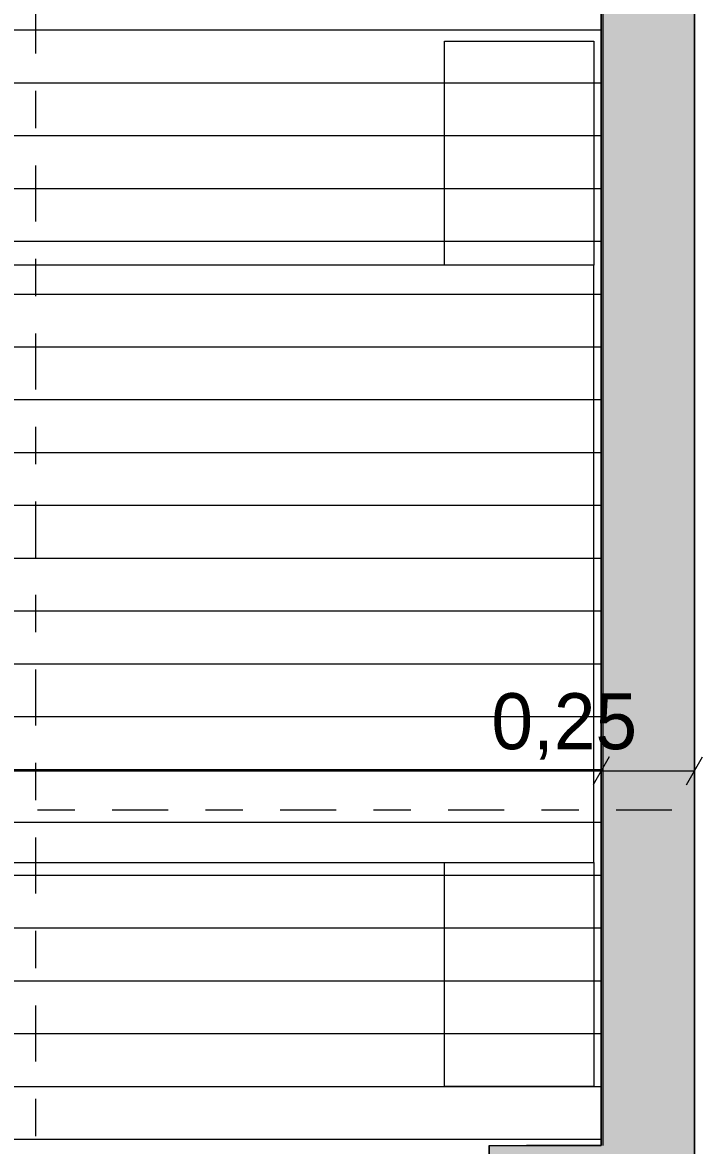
# Model space of a CAD drawing. Header units: metres. Extents: x -111189 to -108577, y -72951 to -72647.
# Drawn here: x -110670.187 to -110668.386, y -72934.654 to -72931.646 of the extents above; entities that cross this region are included whole.
import ezdxf

# ---------------------------------------------------------------- set-up
doc = ezdxf.new("R2010")
doc.units = ezdxf.units.M
doc.header["$MEASUREMENT"] = 0
for name, pattern in [('Dot & Dashed', [0.670278, 0.3175, -0.176389, 0, -0.176389]), ('OTK - Traço Ponto', [0.2, 0.1, -0.05, 0, -0.05]), ('OTK - Traço Ponto CORTES_ALÇ', [0.6, 0.3, -0.15, 0, -0.15])]:
    doc.linetypes.add(name, pattern=pattern)
for name, color, linetype in [('Muro Não Confinante - MNC1_1_0', 7, 'Continuous'), ('Muro Não Confinante - MNC1_1_00 - DESENHO 2D', 7, 'Continuous'), ('Muro Não Confinante - MNC1_1_03 - COBERTURA', 7, 'Continuous'), ('Muro Não Confinante - MNC1_1_03 - LAJES', 7, 'Continuous'), ('Muro Não Confinante - MNC1_1_04 - TECTO FALSO', 7, 'Continuous'), ('Muro Não Confinante - MNC1_1_05 - PAREDES..35', 7, 'Continuous'), ('Muro Não Confinante - MNC1_1_12 - COTAS GERAIS', 7, 'Continuous'), ('Planta Piso -1_1_07 - MUROS', 7, 'Continuous'), ('Planta Piso -1_1_14 - CORTES.Marcadores', 7, 'Continuous')]:
    doc.layers.add(name, color=color, linetype=linetype)
doc.styles.add('ESTILO_GERADO_3', font='AGENCYR.TTF')

# ---------------------------------------------------------------- blocks, each defined once
blk = doc.blocks.new('*X146', base_point=(-110694.4627, -72968.689))
at = {"layer": 'Muro Não Confinante - MNC1_1_03 - LAJES', "color": 253, "linetype": 'Continuous', "lineweight": 9, "ltscale": 1000}
for p, q in [((-110670.3359, -72931.6654), (-110670.0859, -72931.6654)), ((-110670.3359, -72931.6654), (-110670.0859, -72931.6654)), ((-110670.0859, -72931.6654), (-110669.8359, -72931.6654)), ((-110670.0859, -72931.6654), (-110669.8359, -72931.6654)), ((-110669.8359, -72931.6654), (-110669.5859, -72931.6654)), ((-110669.8359, -72931.6654), (-110669.5859, -72931.6654)), ((-110669.5859, -72931.6654), (-110669.3359, -72931.6654)), ((-110669.5859, -72931.6654), (-110669.3359, -72931.6654)), ((-110669.3359, -72931.6654), (-110669.0859, -72931.6654)), ((-110669.3359, -72931.6654), (-110669.0859, -72931.6654)), ((-110669.0859, -72931.6654), (-110668.8359, -72931.6654)), ((-110669.0859, -72931.6654), (-110668.8359, -72931.6654)), ((-110668.8359, -72931.6654), (-110668.6359, -72931.6654)), ((-110668.8359, -72931.6654), (-110668.6359, -72931.6654)), ((-110670.3359, -72931.8069), (-110670.0859, -72931.8069)), ((-110670.3359, -72931.8069), (-110670.0859, -72931.8069)), ((-110670.0859, -72931.8069), (-110669.8359, -72931.8069)), ((-110670.0859, -72931.8069), (-110669.8359, -72931.8069)), ((-110669.8359, -72931.8069), (-110669.5859, -72931.8069)), ((-110669.8359, -72931.8069), (-110669.5859, -72931.8069)), ((-110669.5859, -72931.8069), (-110669.3359, -72931.8069)), ((-110669.5859, -72931.8069), (-110669.3359, -72931.8069)), ((-110669.3359, -72931.8069), (-110669.0859, -72931.8069)), ((-110669.3359, -72931.8069), (-110669.0859, -72931.8069)), ((-110669.0859, -72931.8069), (-110668.8359, -72931.8069)), ((-110669.0859, -72931.8069), (-110668.8359, -72931.8069)), ((-110668.8359, -72931.8069), (-110668.6359, -72931.8069)), ((-110668.8359, -72931.8069), (-110668.6359, -72931.8069)), ((-110670.3359, -72931.9484), (-110670.0859, -72931.9484)), ((-110670.3359, -72931.9484), (-110670.0859, -72931.9484)), ((-110670.0859, -72931.9484), (-110669.8359, -72931.9484)), ((-110670.0859, -72931.9484), (-110669.8359, -72931.9484)), ((-110669.8359, -72931.9484), (-110669.5859, -72931.9484)), ((-110669.8359, -72931.9484), (-110669.5859, -72931.9484)), ((-110669.5859, -72931.9484), (-110669.3359, -72931.9484)), ((-110669.5859, -72931.9484), (-110669.3359, -72931.9484)), ((-110669.3359, -72931.9484), (-110669.0859, -72931.9484)), ((-110669.3359, -72931.9484), (-110669.0859, -72931.9484)), ((-110669.0859, -72931.9484), (-110668.8359, -72931.9484)), ((-110669.0859, -72931.9484), (-110668.8359, -72931.9484)), ((-110668.8359, -72931.9484), (-110668.6359, -72931.9484)), ((-110668.8359, -72931.9484), (-110668.6359, -72931.9484)), ((-110670.3359, -72932.0899), (-110670.0859, -72932.0899)), ((-110670.3359, -72932.0899), (-110670.0859, -72932.0899)), ((-110670.0859, -72932.0899), (-110669.8359, -72932.0899)), ((-110670.0859, -72932.0899), (-110669.8359, -72932.0899)), ((-110669.8359, -72932.0899), (-110669.5859, -72932.0899)), ((-110669.8359, -72932.0899), (-110669.5859, -72932.0899)), ((-110669.5859, -72932.0899), (-110669.3359, -72932.0899)), ((-110669.5859, -72932.0899), (-110669.3359, -72932.0899)), ((-110669.3359, -72932.0899), (-110669.0859, -72932.0899)), ((-110669.3359, -72932.0899), (-110669.0859, -72932.0899)), ((-110669.0859, -72932.0899), (-110668.8359, -72932.0899)), ((-110669.0859, -72932.0899), (-110668.8359, -72932.0899)), ((-110668.8359, -72932.0899), (-110668.6359, -72932.0899)), ((-110668.8359, -72932.0899), (-110668.6359, -72932.0899)), ((-110670.3359, -72932.2314), (-110670.0859, -72932.2314)), ((-110670.3359, -72932.2314), (-110670.0859, -72932.2314)), ((-110670.0859, -72932.2314), (-110669.8359, -72932.2314)), ((-110670.0859, -72932.2314), (-110669.8359, -72932.2314)), ((-110669.8359, -72932.2314), (-110669.5859, -72932.2314)), ((-110669.8359, -72932.2314), (-110669.5859, -72932.2314)), ((-110669.5859, -72932.2314), (-110669.3359, -72932.2314)), ((-110669.5859, -72932.2314), (-110669.3359, -72932.2314)), ((-110669.3359, -72932.2314), (-110669.0859, -72932.2314)), ((-110669.3359, -72932.2314), (-110669.0859, -72932.2314)), ((-110669.0859, -72932.2314), (-110668.8359, -72932.2314)), ((-110669.0859, -72932.2314), (-110668.8359, -72932.2314)), ((-110668.8359, -72932.2314), (-110668.6359, -72932.2314)), ((-110668.8359, -72932.2314), (-110668.6359, -72932.2314)), ((-110670.3359, -72932.3729), (-110670.0859, -72932.3729)), ((-110670.3359, -72932.3729), (-110670.0859, -72932.3729)), ((-110670.0859, -72932.3729), (-110669.8359, -72932.3729)), ((-110670.0859, -72932.3729), (-110669.8359, -72932.3729)), ((-110669.8359, -72932.3729), (-110669.5859, -72932.3729)), ((-110669.8359, -72932.3729), (-110669.5859, -72932.3729)), ((-110669.5859, -72932.3729), (-110669.3359, -72932.3729)), ((-110669.5859, -72932.3729), (-110669.3359, -72932.3729)), ((-110669.3359, -72932.3729), (-110669.0859, -72932.3729)), ((-110669.3359, -72932.3729), (-110669.0859, -72932.3729)), ((-110669.0859, -72932.3729), (-110668.8359, -72932.3729)), ((-110669.0859, -72932.3729), (-110668.8359, -72932.3729)), ((-110668.8359, -72932.3729), (-110668.6359, -72932.3729)), ((-110668.8359, -72932.3729), (-110668.6359, -72932.3729)), ((-110670.3359, -72932.5144), (-110670.0859, -72932.5144)), ((-110670.3359, -72932.5144), (-110670.0859, -72932.5144)), ((-110670.0859, -72932.5144), (-110669.8359, -72932.5144)), ((-110670.0859, -72932.5144), (-110669.8359, -72932.5144)), ((-110669.8359, -72932.5144), (-110669.5859, -72932.5144)), ((-110669.8359, -72932.5144), (-110669.5859, -72932.5144)), ((-110669.5859, -72932.5144), (-110669.3359, -72932.5144)), ((-110669.5859, -72932.5144), (-110669.3359, -72932.5144)), ((-110669.3359, -72932.5144), (-110669.0859, -72932.5144)), ((-110669.3359, -72932.5144), (-110669.0859, -72932.5144)), ((-110669.0859, -72932.5144), (-110668.8359, -72932.5144)), ((-110669.0859, -72932.5144), (-110668.8359, -72932.5144)), ((-110668.8359, -72932.5144), (-110668.6359, -72932.5144)), ((-110668.8359, -72932.5144), (-110668.6359, -72932.5144)), ((-110670.3359, -72932.6559), (-110670.0859, -72932.6559)), ((-110670.3359, -72932.6559), (-110670.0859, -72932.6559)), ((-110670.0859, -72932.6559), (-110669.8359, -72932.6559)), ((-110670.0859, -72932.6559), (-110669.8359, -72932.6559)), ((-110669.8359, -72932.6559), (-110669.5859, -72932.6559)), ((-110669.8359, -72932.6559), (-110669.5859, -72932.6559)), ((-110669.5859, -72932.6559), (-110669.3359, -72932.6559)), ((-110669.5859, -72932.6559), (-110669.3359, -72932.6559)), ((-110669.3359, -72932.6559), (-110669.0859, -72932.6559)), ((-110669.3359, -72932.6559), (-110669.0859, -72932.6559)), ((-110669.0859, -72932.6559), (-110668.8359, -72932.6559)), ((-110669.0859, -72932.6559), (-110668.8359, -72932.6559)), ((-110668.8359, -72932.6559), (-110668.6359, -72932.6559)), ((-110668.8359, -72932.6559), (-110668.6359, -72932.6559)), ((-110670.3359, -72932.7974), (-110670.0859, -72932.7974)), ((-110670.3359, -72932.7974), (-110670.0859, -72932.7974)), ((-110670.0859, -72932.7974), (-110669.8359, -72932.7974)), ((-110670.0859, -72932.7974), (-110669.8359, -72932.7974)), ((-110669.8359, -72932.7974), (-110669.5859, -72932.7974)), ((-110669.8359, -72932.7974), (-110669.5859, -72932.7974)), ((-110669.5859, -72932.7974), (-110669.3359, -72932.7974)), ((-110669.5859, -72932.7974), (-110669.3359, -72932.7974)), ((-110669.3359, -72932.7974), (-110669.0859, -72932.7974)), ((-110669.3359, -72932.7974), (-110669.0859, -72932.7974)), ((-110669.0859, -72932.7974), (-110668.8359, -72932.7974)), ((-110669.0859, -72932.7974), (-110668.8359, -72932.7974)), ((-110668.8359, -72932.7974), (-110668.6359, -72932.7974)), ((-110668.8359, -72932.7974), (-110668.6359, -72932.7974)), ((-110670.3359, -72932.9389), (-110670.0859, -72932.9389)), ((-110670.3359, -72932.9389), (-110670.0859, -72932.9389)), ((-110670.0859, -72932.9389), (-110669.8359, -72932.9389)), ((-110670.0859, -72932.9389), (-110669.8359, -72932.9389)), ((-110669.8359, -72932.9389), (-110669.5859, -72932.9389)), ((-110669.8359, -72932.9389), (-110669.5859, -72932.9389)), ((-110669.5859, -72932.9389), (-110669.3359, -72932.9389)), ((-110669.5859, -72932.9389), (-110669.3359, -72932.9389)), ((-110669.3359, -72932.9389), (-110669.0859, -72932.9389)), ((-110669.3359, -72932.9389), (-110669.0859, -72932.9389)), ((-110669.0859, -72932.9389), (-110668.8359, -72932.9389)), ((-110669.0859, -72932.9389), (-110668.8359, -72932.9389)), ((-110668.8359, -72932.9389), (-110668.6359, -72932.9389)), ((-110668.8359, -72932.9389), (-110668.6359, -72932.9389)), ((-110670.3359, -72933.0804), (-110670.0859, -72933.0804)), ((-110670.3359, -72933.0804), (-110670.0859, -72933.0804)), ((-110670.0859, -72933.0804), (-110669.8359, -72933.0804)), ((-110670.0859, -72933.0804), (-110669.8359, -72933.0804)), ((-110669.8359, -72933.0804), (-110669.5859, -72933.0804)), ((-110669.8359, -72933.0804), (-110669.5859, -72933.0804)), ((-110669.5859, -72933.0804), (-110669.3359, -72933.0804)), ((-110669.5859, -72933.0804), (-110669.3359, -72933.0804)), ((-110669.3359, -72933.0804), (-110669.0859, -72933.0804)), ((-110669.3359, -72933.0804), (-110669.0859, -72933.0804)), ((-110669.0859, -72933.0804), (-110668.8359, -72933.0804)), ((-110669.0859, -72933.0804), (-110668.8359, -72933.0804)), ((-110668.8359, -72933.0804), (-110668.6359, -72933.0804)), ((-110668.8359, -72933.0804), (-110668.6359, -72933.0804)), ((-110670.3359, -72933.2219), (-110670.0859, -72933.2219)), ((-110670.3359, -72933.2219), (-110670.0859, -72933.2219)), ((-110670.0859, -72933.2219), (-110669.8359, -72933.2219)), ((-110670.0859, -72933.2219), (-110669.8359, -72933.2219)), ((-110669.8359, -72933.2219), (-110669.5859, -72933.2219)), ((-110669.8359, -72933.2219), (-110669.5859, -72933.2219)), ((-110669.5859, -72933.2219), (-110669.3359, -72933.2219)), ((-110669.5859, -72933.2219), (-110669.3359, -72933.2219)), ((-110669.3359, -72933.2219), (-110669.0859, -72933.2219)), ((-110669.3359, -72933.2219), (-110669.0859, -72933.2219)), ((-110669.0859, -72933.2219), (-110668.8359, -72933.2219)), ((-110669.0859, -72933.2219), (-110668.8359, -72933.2219)), ((-110668.8359, -72933.2219), (-110668.6359, -72933.2219)), ((-110668.8359, -72933.2219), (-110668.6359, -72933.2219)), ((-110670.3359, -72933.3634), (-110670.0859, -72933.3634)), ((-110670.3359, -72933.3634), (-110670.0859, -72933.3634)), ((-110670.0859, -72933.3634), (-110669.8359, -72933.3634)), ((-110670.0859, -72933.3634), (-110669.8359, -72933.3634)), ((-110669.8359, -72933.3634), (-110669.5859, -72933.3634)), ((-110669.8359, -72933.3634), (-110669.5859, -72933.3634)), ((-110669.5859, -72933.3634), (-110669.3359, -72933.3634)), ((-110669.5859, -72933.3634), (-110669.3359, -72933.3634)), ((-110669.3359, -72933.3634), (-110669.0859, -72933.3634)), ((-110669.3359, -72933.3634), (-110669.0859, -72933.3634)), ((-110669.0859, -72933.3634), (-110668.8359, -72933.3634)), ((-110669.0859, -72933.3634), (-110668.8359, -72933.3634)), ((-110668.8359, -72933.3634), (-110668.6359, -72933.3634)), ((-110668.8359, -72933.3634), (-110668.6359, -72933.3634)), ((-110670.3359, -72933.5049), (-110670.0859, -72933.5049)), ((-110670.3359, -72933.5049), (-110670.0859, -72933.5049)), ((-110670.0859, -72933.5049), (-110669.8359, -72933.5049)), ((-110670.0859, -72933.5049), (-110669.8359, -72933.5049)), ((-110669.8359, -72933.5049), (-110669.5859, -72933.5049)), ((-110669.8359, -72933.5049), (-110669.5859, -72933.5049)), ((-110669.5859, -72933.5049), (-110669.3359, -72933.5049)), ((-110669.5859, -72933.5049), (-110669.3359, -72933.5049)), ((-110669.3359, -72933.5049), (-110669.0859, -72933.5049)), ((-110669.3359, -72933.5049), (-110669.0859, -72933.5049)), ((-110669.0859, -72933.5049), (-110668.8359, -72933.5049)), ((-110669.0859, -72933.5049), (-110668.8359, -72933.5049)), ((-110668.8359, -72933.5049), (-110668.6359, -72933.5049)), ((-110668.8359, -72933.5049), (-110668.6359, -72933.5049)), ((-110670.3359, -72933.6464), (-110670.0859, -72933.6464)), ((-110670.3359, -72933.6464), (-110670.0859, -72933.6464)), ((-110670.0859, -72933.6464), (-110669.8359, -72933.6464)), ((-110670.0859, -72933.6464), (-110669.8359, -72933.6464)), ((-110669.8359, -72933.6464), (-110669.5859, -72933.6464)), ((-110669.8359, -72933.6464), (-110669.5859, -72933.6464)), ((-110669.5859, -72933.6464), (-110669.3359, -72933.6464)), ((-110669.5859, -72933.6464), (-110669.3359, -72933.6464)), ((-110669.3359, -72933.6464), (-110669.0859, -72933.6464)), ((-110669.3359, -72933.6464), (-110669.0859, -72933.6464)), ((-110669.0859, -72933.6464), (-110668.8359, -72933.6464)), ((-110669.0859, -72933.6464), (-110668.8359, -72933.6464)), ((-110668.8359, -72933.6464), (-110668.6359, -72933.6464)), ((-110668.8359, -72933.6464), (-110668.6359, -72933.6464)), ((-110670.3359, -72933.7879), (-110670.0859, -72933.7879)), ((-110670.3359, -72933.7879), (-110670.0859, -72933.7879)), ((-110670.0859, -72933.7879), (-110669.8359, -72933.7879)), ((-110670.0859, -72933.7879), (-110669.8359, -72933.7879)), ((-110669.8359, -72933.7879), (-110669.5859, -72933.7879)), ((-110669.8359, -72933.7879), (-110669.5859, -72933.7879)), ((-110669.5859, -72933.7879), (-110669.3359, -72933.7879)), ((-110669.5859, -72933.7879), (-110669.3359, -72933.7879)), ((-110669.3359, -72933.7879), (-110669.0859, -72933.7879)), ((-110669.3359, -72933.7879), (-110669.0859, -72933.7879)), ((-110669.0859, -72933.7879), (-110668.8359, -72933.7879)), ((-110669.0859, -72933.7879), (-110668.8359, -72933.7879)), ((-110668.8359, -72933.7879), (-110668.6359, -72933.7879)), ((-110668.8359, -72933.7879), (-110668.6359, -72933.7879)), ((-110670.3359, -72933.9294), (-110670.0859, -72933.9294)), ((-110670.3359, -72933.9294), (-110670.0859, -72933.9294)), ((-110670.0859, -72933.9294), (-110669.8359, -72933.9294)), ((-110670.0859, -72933.9294), (-110669.8359, -72933.9294)), ((-110669.8359, -72933.9294), (-110669.5859, -72933.9294)), ((-110669.8359, -72933.9294), (-110669.5859, -72933.9294)), ((-110669.5859, -72933.9294), (-110669.3359, -72933.9294)), ((-110669.5859, -72933.9294), (-110669.3359, -72933.9294)), ((-110669.3359, -72933.9294), (-110669.0859, -72933.9294)), ((-110669.3359, -72933.9294), (-110669.0859, -72933.9294)), ((-110669.0859, -72933.9294), (-110668.8359, -72933.9294)), ((-110669.0859, -72933.9294), (-110668.8359, -72933.9294)), ((-110668.8359, -72933.9294), (-110668.6359, -72933.9294)), ((-110668.8359, -72933.9294), (-110668.6359, -72933.9294)), ((-110670.3359, -72934.0709), (-110670.0859, -72934.0709)), ((-110670.3359, -72934.0709), (-110670.0859, -72934.0709)), ((-110670.0859, -72934.0709), (-110669.8359, -72934.0709)), ((-110670.0859, -72934.0709), (-110669.8359, -72934.0709)), ((-110669.8359, -72934.0709), (-110669.5859, -72934.0709)), ((-110669.8359, -72934.0709), (-110669.5859, -72934.0709)), ((-110669.5859, -72934.0709), (-110669.3359, -72934.0709)), ((-110669.5859, -72934.0709), (-110669.3359, -72934.0709)), ((-110669.3359, -72934.0709), (-110669.0859, -72934.0709)), ((-110669.3359, -72934.0709), (-110669.0859, -72934.0709)), ((-110669.0859, -72934.0709), (-110668.8359, -72934.0709)), ((-110669.0859, -72934.0709), (-110668.8359, -72934.0709)), ((-110668.8359, -72934.0709), (-110668.6359, -72934.0709)), ((-110668.8359, -72934.0709), (-110668.6359, -72934.0709)), ((-110670.3359, -72934.2124), (-110670.0859, -72934.2124)), ((-110670.3359, -72934.2124), (-110670.0859, -72934.2124)), ((-110670.0859, -72934.2124), (-110669.8359, -72934.2124)), ((-110670.0859, -72934.2124), (-110669.8359, -72934.2124)), ((-110669.8359, -72934.2124), (-110669.5859, -72934.2124)), ((-110669.8359, -72934.2124), (-110669.5859, -72934.2124)), ((-110669.5859, -72934.2124), (-110669.3359, -72934.2124)), ((-110669.5859, -72934.2124), (-110669.3359, -72934.2124)), ((-110669.3359, -72934.2124), (-110669.0859, -72934.2124)), ((-110669.3359, -72934.2124), (-110669.0859, -72934.2124)), ((-110669.0859, -72934.2124), (-110668.8359, -72934.2124)), ((-110669.0859, -72934.2124), (-110668.8359, -72934.2124)), ((-110668.8359, -72934.2124), (-110668.6359, -72934.2124)), ((-110668.8359, -72934.2124), (-110668.6359, -72934.2124)), ((-110670.3359, -72934.3539), (-110670.0859, -72934.3539)), ((-110670.3359, -72934.3539), (-110670.0859, -72934.3539)), ((-110670.0859, -72934.3539), (-110669.8359, -72934.3539)), ((-110670.0859, -72934.3539), (-110669.8359, -72934.3539)), ((-110669.8359, -72934.3539), (-110669.5859, -72934.3539)), ((-110669.8359, -72934.3539), (-110669.5859, -72934.3539)), ((-110669.5859, -72934.3539), (-110669.3359, -72934.3539)), ((-110669.5859, -72934.3539), (-110669.3359, -72934.3539)), ((-110669.3359, -72934.3539), (-110669.0859, -72934.3539)), ((-110669.3359, -72934.3539), (-110669.0859, -72934.3539)), ((-110669.0859, -72934.3539), (-110668.8359, -72934.3539)), ((-110669.0859, -72934.3539), (-110668.8359, -72934.3539)), ((-110668.8359, -72934.3539), (-110668.6359, -72934.3539)), ((-110668.8359, -72934.3539), (-110668.6359, -72934.3539)), ((-110670.3359, -72934.4954), (-110670.0859, -72934.4954)), ((-110670.3359, -72934.4954), (-110670.0859, -72934.4954)), ((-110670.0859, -72934.4954), (-110669.8359, -72934.4954)), ((-110670.0859, -72934.4954), (-110669.8359, -72934.4954)), ((-110669.8359, -72934.4954), (-110669.5859, -72934.4954)), ((-110669.8359, -72934.4954), (-110669.5859, -72934.4954)), ((-110669.5859, -72934.4954), (-110669.3359, -72934.4954)), ((-110669.5859, -72934.4954), (-110669.3359, -72934.4954)), ((-110669.3359, -72934.4954), (-110669.0859, -72934.4954)), ((-110669.3359, -72934.4954), (-110669.0859, -72934.4954)), ((-110669.0859, -72934.4954), (-110668.8359, -72934.4954)), ((-110669.0859, -72934.4954), (-110668.8359, -72934.4954)), ((-110668.8359, -72934.4954), (-110668.6359, -72934.4954)), ((-110668.8359, -72934.4954), (-110668.6359, -72934.4954)), ((-110670.3359, -72934.6369), (-110670.0859, -72934.6369)), ((-110670.3359, -72934.6369), (-110670.0859, -72934.6369)), ((-110670.0859, -72934.6369), (-110669.8359, -72934.6369)), ((-110670.0859, -72934.6369), (-110669.8359, -72934.6369)), ((-110669.8359, -72934.6369), (-110669.5859, -72934.6369)), ((-110669.8359, -72934.6369), (-110669.5859, -72934.6369)), ((-110669.5859, -72934.6369), (-110669.3359, -72934.6369)), ((-110669.5859, -72934.6369), (-110669.3359, -72934.6369)), ((-110669.3359, -72934.6369), (-110669.0859, -72934.6369)), ((-110669.3359, -72934.6369), (-110669.0859, -72934.6369)), ((-110669.0859, -72934.6369), (-110668.8359, -72934.6369)), ((-110669.0859, -72934.6369), (-110668.8359, -72934.6369)), ((-110668.8359, -72934.6369), (-110668.6359, -72934.6369)), ((-110668.8359, -72934.6369), (-110668.6359, -72934.6369))]:
    blk.add_line(p, q, dxfattribs=at)

msp = doc.modelspace()

# ---------------------------------------------------------------- hatches: boundary and pattern name
at = {"layer": 'Planta Piso -1_1_07 - MUROS', "linetype": 'Continuous', "lineweight": 0, "true_color": 0x939598}
h = msp.add_hatch(color=252, dxfattribs=at)
h.paths.add_polyline_path([(-110673.1859, -72933.7544), (-110673.3245, -72933.7544), (-110673.3245, -72934.6539), (-110673.1859, -72934.6539)])
h.paths.add_polyline_path([(-110673.1859, -72933.6502), (-110673.3245, -72933.6502), (-110673.3245, -72933.7544), (-110673.1859, -72933.7544)])
h.paths.add_polyline_path([(-110673.1859, -72933.5289), (-110673.3245, -72933.5289), (-110673.3245, -72933.6502), (-110673.1859, -72933.6502)])
h.paths.add_polyline_path([(-110673.1859, -72932.3289), (-110673.3245, -72932.3289), (-110673.3245, -72933.5289), (-110673.1859, -72933.5289)])
h.paths.add_polyline_path([(-110673.3245, -72935.2039), (-110673.3359, -72935.2039), (-110673.3359, -72935.4629), (-110673.3245, -72935.4629)])
h.paths.add_polyline_path([(-110673.3245, -72934.9539), (-110673.3359, -72934.9539), (-110673.3359, -72935.2039), (-110673.3245, -72935.2039)])
h.paths.add_polyline_path([(-110673.3245, -72933.7544), (-110673.3359, -72933.7544), (-110673.3359, -72934.4039), (-110673.3359, -72934.6539), (-110673.3245, -72934.6539)])
h.paths.add_polyline_path([(-110673.3245, -72934.7039), (-110673.3359, -72934.7039), (-110673.3359, -72934.9539), (-110673.3245, -72934.9539)])
h.paths.add_polyline_path([(-110673.3245, -72934.6539), (-110673.3359, -72934.6539), (-110673.3359, -72934.7039), (-110673.3245, -72934.7039)])
h.paths.add_polyline_path([(-110673.3245, -72932.3289), (-110673.3359, -72932.3289), (-110673.3359, -72933.5289), (-110673.3245, -72933.5289)])
h.paths.add_polyline_path([(-110673.3245, -72931.7039), (-110673.3359, -72931.7039), (-110673.3359, -72932.3289), (-110673.3245, -72932.3289)])
h.paths.add_polyline_path([(-110673.1859, -72931.7039), (-110673.3245, -72931.7039), (-110673.3245, -72932.3289), (-110673.1859, -72932.3289)])
h.paths.add_polyline_path([(-110673.1859, -72931.5515), (-110673.3245, -72931.5515), (-110673.3245, -72931.7039), (-110673.1859, -72931.7039)])
h.paths.add_polyline_path([(-110673.3245, -72931.5515), (-110673.3359, -72931.5515), (-110673.3359, -72931.7039), (-110673.3245, -72931.7039)])
h.paths.add_polyline_path([(-110673.3245, -72931.5039), (-110673.3359, -72931.5039), (-110673.3359, -72931.5515), (-110673.3245, -72931.5515)])
h.paths.add_polyline_path([(-110673.3245, -72931.3539), (-110673.3359, -72931.3539), (-110673.3359, -72931.5039), (-110673.3245, -72931.5039)])
h.paths.add_polyline_path([(-110673.3359, -72931.3539), (-110673.4559, -72931.3539), (-110673.4559, -72931.5039), (-110673.3359, -72931.5039)])
h.paths.add_polyline_path([(-110673.1859, -72931.3539), (-110673.3245, -72931.3539), (-110673.3245, -72931.5039), (-110673.1859, -72931.5039)])
h.paths.add_polyline_path([(-110673.1859, -72931.5039), (-110673.3245, -72931.5039), (-110673.3245, -72931.5515), (-110673.1859, -72931.5515)])
h.paths.add_polyline_path([(-110673.0859, -72931.3539), (-110673.1859, -72931.3539), (-110673.1859, -72931.5039), (-110673.0859, -72931.5039)])
h.paths.add_polyline_path([(-110673.0715, -72931.3539), (-110673.0859, -72931.3539), (-110673.0859, -72931.5039), (-110673.0715, -72931.5039)])
h.paths.add_polyline_path([(-110671.9859, -72931.3539), (-110672.2115, -72931.3539), (-110672.2115, -72931.5039), (-110671.9859, -72931.5039)])
h.paths.add_polyline_path([(-110670.1514, -72931.3539), (-110670.8083, -72931.3539), (-110670.8083, -72931.5039), (-110670.6859, -72931.5039), (-110670.6211, -72931.5039), (-110670.1514, -72931.5039)])
h.paths.add_polyline_path([(-110669.7344, -72931.3539), (-110670.1514, -72931.3539), (-110670.1514, -72931.5039), (-110669.7344, -72931.5039)])
h.paths.add_polyline_path([(-110668.9365, -72931.3539), (-110669.7344, -72931.3539), (-110669.7344, -72931.5039), (-110668.9365, -72931.5039)])
h.paths.add_polyline_path([(-110668.8665, -72931.3539), (-110668.9365, -72931.3539), (-110668.9365, -72931.5039), (-110668.8665, -72931.5039)])
h.paths.add_polyline_path([(-110668.6316, -72931.3539), (-110668.8665, -72931.3539), (-110668.8665, -72931.5039), (-110668.6359, -72931.5039), (-110668.6316, -72931.5039)])
h.paths.add_polyline_path([(-110668.9365, -72934.9539), (-110669.7344, -72934.9539), (-110669.7344, -72934.9939), (-110669.7344, -72935.2039), (-110668.9365, -72935.2039)])
h.paths.add_polyline_path([(-110668.8665, -72934.9539), (-110668.9365, -72934.9539), (-110668.9365, -72935.2039), (-110668.8665, -72935.2039)])
h.paths.add_polyline_path([(-110668.8665, -72934.6539), (-110668.9365, -72934.6539), (-110668.9365, -72934.9539), (-110668.8665, -72934.9539)])
h.paths.add_polyline_path([(-110668.6316, -72934.6539), (-110668.8665, -72934.6539), (-110668.8665, -72934.7239), (-110668.6316, -72934.7239)])
h.paths.add_polyline_path([(-110668.6316, -72934.9839), (-110668.8665, -72934.9839), (-110668.8665, -72935.2039), (-110668.6316, -72935.2039)])
h.paths.add_polyline_path([(-110668.3859, -72934.9539), (-110668.6059, -72934.9539), (-110668.6059, -72934.9839), (-110668.6316, -72934.9839), (-110668.6316, -72935.2039), (-110668.3859, -72935.2039)])
h.paths.add_polyline_path([(-110668.3859, -72934.6539), (-110668.6316, -72934.6539), (-110668.6316, -72934.7239), (-110668.6059, -72934.7239), (-110668.6059, -72934.9539), (-110668.3859, -72934.9539)])
h.paths.add_polyline_path([(-110668.3859, -72933.7544), (-110668.6316, -72933.7544), (-110668.6316, -72934.6539), (-110668.3859, -72934.6539)])
h.paths.add_polyline_path([(-110668.6316, -72933.7544), (-110668.6359, -72933.7544), (-110668.6359, -72934.6539), (-110668.6316, -72934.6539)])
h.paths.add_polyline_path([(-110668.6316, -72933.6502), (-110668.6359, -72933.6502), (-110668.6359, -72933.7064), (-110668.6359, -72933.7544), (-110668.6316, -72933.7544)])
h.paths.add_polyline_path([(-110668.6316, -72933.5289), (-110668.6359, -72933.5289), (-110668.6359, -72933.6502), (-110668.6316, -72933.6426)])
h.paths.add_polyline_path([(-110668.3859, -72933.5289), (-110668.6316, -72933.5289), (-110668.6316, -72933.6502), (-110668.3859, -72933.6502)])
h.paths.add_polyline_path([(-110668.3859, -72933.6502), (-110668.6316, -72933.6502), (-110668.6316, -72933.7544), (-110668.3859, -72933.7544)])
h.paths.add_polyline_path([(-110668.3859, -72932.3289), (-110668.6316, -72932.3289), (-110668.6316, -72933.5289), (-110668.3859, -72933.5289)])
h.paths.add_polyline_path([(-110668.6316, -72932.3289), (-110668.6359, -72932.3289), (-110668.6359, -72933.5289), (-110668.6316, -72933.5289)])
h.paths.add_polyline_path([(-110668.6316, -72931.7039), (-110668.6359, -72931.7039), (-110668.6359, -72932.3289), (-110668.6316, -72932.3289)])
h.paths.add_polyline_path([(-110668.3859, -72931.7039), (-110668.6316, -72931.7039), (-110668.6316, -72932.3289), (-110668.3859, -72932.3289)])
h.paths.add_polyline_path([(-110668.6316, -72931.5515), (-110668.6359, -72931.5515), (-110668.6359, -72931.7039), (-110668.6316, -72931.7039)])
h.paths.add_polyline_path([(-110668.3859, -72931.5515), (-110668.6316, -72931.5515), (-110668.6316, -72931.7039), (-110668.3859, -72931.7039)])
h.paths.add_polyline_path([(-110668.6316, -72931.5039), (-110668.6359, -72931.5039), (-110668.6359, -72931.5515), (-110668.6316, -72931.5515)])
h.paths.add_polyline_path([(-110668.3859, -72931.5039), (-110668.6316, -72931.5039), (-110668.6316, -72931.5515), (-110668.3859, -72931.5515)])
h.paths.add_polyline_path([(-110668.3859, -72931.3539), (-110668.6316, -72931.3539), (-110668.6316, -72931.5039), (-110668.3859, -72931.5039)])
h.paths.add_polyline_path([(-110668.5861, -72930.7789), (-110668.6316, -72930.7789), (-110668.6316, -72931.3539), (-110668.5861, -72931.3539)])
h.paths.add_polyline_path([(-110668.6316, -72931.0911), (-110668.6359, -72931.0911), (-110668.6359, -72931.1473), (-110668.6359, -72931.3539), (-110668.6316, -72931.3539)])
h.paths.add_polyline_path([(-110668.6316, -72930.6507), (-110668.6359, -72930.6507), (-110668.6359, -72930.7789), (-110668.6316, -72930.7789)])
h.paths.add_polyline_path([(-110668.5861, -72930.6507), (-110668.6316, -72930.6507), (-110668.6316, -72930.7789), (-110668.5861, -72930.7789)])
h.paths.add_polyline_path([(-110668.3859, -72930.6507), (-110668.5861, -72930.6507), (-110668.5861, -72930.7789), (-110668.3859, -72930.7789)])
h.paths.add_polyline_path([(-110668.3859, -72929.9789), (-110668.5861, -72929.9789), (-110668.5861, -72930.6507), (-110668.3859, -72930.6507)])
h.paths.add_polyline_path([(-110668.5861, -72929.9789), (-110668.6316, -72929.9789), (-110668.6316, -72930.6507), (-110668.5861, -72930.6507)])
h.paths.add_polyline_path([(-110668.6316, -72929.9789), (-110668.6359, -72929.9789), (-110668.6359, -72930.6507), (-110668.6316, -72930.6507)])
h.paths.add_polyline_path([(-110668.3859, -72929.5039), (-110668.5861, -72929.5039), (-110668.5861, -72929.9789), (-110668.3859, -72929.9789)])
h.paths.add_polyline_path([(-110668.6316, -72929.5039), (-110668.6359, -72929.5039), (-110668.6359, -72929.9539), (-110668.6359, -72929.9789), (-110668.6316, -72929.9789)])
h.paths.add_polyline_path([(-110668.5861, -72929.5039), (-110668.6316, -72929.5039), (-110668.6316, -72929.9789), (-110668.5861, -72929.9789)])
h.paths.add_polyline_path([(-110668.3859, -72929.4039), (-110668.6316, -72929.4039), (-110668.6316, -72929.5039), (-110668.3859, -72929.5039)])
h.paths.add_polyline_path([(-110668.3859, -72929.2556), (-110668.6316, -72929.2556), (-110668.6316, -72929.4039), (-110668.3859, -72929.4039)])
h.paths.add_polyline_path([(-110668.6316, -72929.2556), (-110668.7859, -72929.2556), (-110668.7859, -72929.4039), (-110668.6316, -72929.4039)])
h.paths.add_polyline_path([(-110668.6316, -72929.4039), (-110668.7859, -72929.4039), (-110668.7859, -72929.4639), (-110668.7859, -72929.5039), (-110668.6359, -72929.5039), (-110668.6316, -72929.5039)])
h.paths.add_polyline_path([(-110668.3859, -72930.7789), (-110668.5861, -72930.7789), (-110668.5861, -72931.3539), (-110668.3859, -72931.3539)])
h.paths.add_polyline_path([(-110674.4359, -72933.7544), (-110674.4859, -72933.7544), (-110674.4859, -72934.1039), (-110674.5359, -72934.1039), (-110674.5359, -72933.7544), (-110674.5859, -72933.7544), (-110674.5859, -72933.9946), (-110674.5859, -72934.5539), (-110674.7109, -72934.5539), (-110674.7109, -72934.6539), (-110674.4359, -72934.6539), (-110674.4359, -72934.4039)])
h.paths.add_polyline_path([(-110674.5359, -72933.6502), (-110674.5859, -72933.6502), (-110674.5859, -72933.7064), (-110674.5859, -72933.7544), (-110674.5359, -72933.7544)])
h.paths.add_polyline_path([(-110674.5359, -72933.5289), (-110674.5859, -72933.5289), (-110674.5859, -72933.6502), (-110674.5359, -72933.6502)])
h.paths.add_polyline_path([(-110674.5359, -72933.3589), (-110674.5859, -72933.3589), (-110674.5859, -72933.5289), (-110674.5359, -72933.5289)])
h.paths.add_polyline_path([(-110674.4359, -72933.3589), (-110674.4859, -72933.3589), (-110674.4859, -72933.5289), (-110674.4359, -72933.5289)])
h.paths.add_polyline_path([(-110674.4359, -72933.5289), (-110674.4859, -72933.5289), (-110674.4859, -72933.6502), (-110674.4359, -72933.6502), (-110674.4359, -72933.5939)])
h.paths.add_polyline_path([(-110674.4359, -72933.6502), (-110674.4859, -72933.6502), (-110674.4859, -72933.7544), (-110674.4359, -72933.7544)])
h.paths.add_polyline_path([(-110674.7109, -72934.5539), (-110674.7943, -72934.5539), (-110674.7943, -72934.6539), (-110674.7109, -72934.6539)])
h.paths.add_polyline_path([(-110674.7943, -72934.5539), (-110676.0264, -72934.5539), (-110676.0264, -72934.6539), (-110674.7943, -72934.6539)])
h.paths.add_polyline_path([(-110676.0264, -72934.5539), (-110676.7109, -72934.5539), (-110676.7109, -72934.6539), (-110676.0264, -72934.6539)])
h.paths.add_polyline_path([(-110676.7109, -72934.5539), (-110678.0859, -72934.5539), (-110678.0859, -72934.6539), (-110676.7109, -72934.6539)])
h.paths.add_polyline_path([(-110676.7109, -72934.6539), (-110678.0859, -72934.6539), (-110678.0859, -72934.7039), (-110676.7109, -72934.7039)])
h.paths.add_polyline_path([(-110676.0264, -72934.6539), (-110676.7109, -72934.6539), (-110676.7109, -72934.7039), (-110676.0264, -72934.7039)])
h.paths.add_polyline_path([(-110674.7943, -72934.6539), (-110676.0264, -72934.6539), (-110676.0264, -72934.7039), (-110674.7943, -72934.7039)])
h.paths.add_polyline_path([(-110674.4359, -72934.6539), (-110674.7109, -72934.6539), (-110674.7109, -72934.7039), (-110674.5859, -72934.7039), (-110674.4359, -72934.7039)])
h.paths.add_polyline_path([(-110674.7109, -72934.6539), (-110674.7943, -72934.6539), (-110674.7943, -72934.7039), (-110674.738, -72934.7039), (-110674.7109, -72934.7039)])

# ---------------------------------------------------------------- linework, layer by layer
at = {"layer": 'Muro Não Confinante - MNC1_1_00 - DESENHO 2D', "color": 7, "linetype": 'Dot & Dashed', "lineweight": 13, "ltscale": 10, "flags": 128}
for points in [[(-110668.6559, -72931.6959), (-110668.6559, -72932.2959), (-110669.0559, -72932.2959), (-110669.0559, -72931.6959)], [(-110668.6559, -72933.8959), (-110668.6559, -72934.4959), (-110669.0559, -72934.4959), (-110669.0559, -72933.8959)]]:
    msp.add_lwpolyline(points, close=True, dxfattribs=at)
at = {"layer": 'Muro Não Confinante - MNC1_1_00 - DESENHO 2D', "color": 7, "linetype": 'Continuous', "lineweight": 13, "ltscale": 10, "flags": 128}
msp.add_lwpolyline([(-110668.6559, -72932.2959), (-110670.6559, -72932.2959), (-110670.6559, -72933.8959), (-110668.6559, -72933.8959)], close=True, dxfattribs=at)
at = {"layer": 'Muro Não Confinante - MNC1_1_03 - COBERTURA', "color": 7, "linetype": 'OTK - Traço Ponto', "lineweight": 13, "ltscale": 1000}
msp.add_line((-110668.6316, -72931.5039), (-110668.6316, -72934.6539), dxfattribs=at)
at = {"layer": 'Muro Não Confinante - MNC1_1_03 - LAJES', "color": 7, "linetype": 'Continuous', "lineweight": 13, "ltscale": 1000, "flags": 128}
for points in [[(-110678.3359, -72938.1539), (-110678.3359, -72928.0039), (-110673.267, -72928.0039), (-110673.0859, -72928.0039), (-110673.0859, -72929.2539), (-110668.3859, -72929.2539), (-110668.3859, -72935.2039), (-110673.0859, -72935.2039), (-110673.0859, -72938.1539)], [(-110673.1859, -72931.5039), (-110673.1859, -72934.9539), (-110672.6859, -72934.9539), (-110668.9365, -72934.9539), (-110668.9365, -72934.6539), (-110668.6359, -72934.6539), (-110668.6359, -72931.5039), (-110670.6859, -72931.5039), (-110671.9359, -72931.5039)]]:
    msp.add_lwpolyline(points, close=True, dxfattribs=at)
at = {"layer": 'Muro Não Confinante - MNC1_1_04 - TECTO FALSO', "color": 7, "linetype": 'Continuous', "lineweight": 20, "ltscale": 1000, "flags": 128}
for points in [[(-110668.9365, -72934.6539), (-110668.8365, -72934.6539)], [(-110668.9365, -72934.6539), (-110668.9365, -72934.9539)], [(-110668.6359, -72934.6539), (-110668.8365, -72934.6539)]]:
    msp.add_lwpolyline(points, dxfattribs=at)
at = {"layer": 'Muro Não Confinante - MNC1_1_05 - PAREDES..35', "color": 7, "linetype": 'Continuous', "lineweight": 20, "ltscale": 1000, "flags": 128}
for points in [[(-110668.3859, -72934.9539), (-110668.3859, -72929.5039)], [(-110668.6359, -72931.5039), (-110668.6359, -72934.6539)]]:
    msp.add_lwpolyline(points, dxfattribs=at)
at = {"layer": 'Muro Não Confinante - MNC1_1_12 - COTAS GERAIS', "color": 7, "linetype": 'Continuous', "lineweight": 5, "ltscale": 1000}
for p, q in [((-110668.6143, -72933.6127), (-110668.6576, -72933.6877)), ((-110668.6359, -72933.7064), (-110668.6359, -72933.5939)), ((-110668.4076, -72933.6877), (-110668.3643, -72933.6127)), ((-110673.1859, -72933.6502), (-110668.6359, -72933.6502)), ((-110668.6359, -72933.6502), (-110668.3859, -72933.6502))]:
    msp.add_line(p, q, dxfattribs=at)
at = {"layer": 'Planta Piso -1_1_14 - CORTES.Marcadores', "color": 7, "linetype": 'OTK - Traço Ponto CORTES_ALÇ', "lineweight": 5, "ltscale": 0.5}
for p, q in [((-110670.1514, -72943.4289), (-110670.1514, -72921.3982)), ((-110684.3464, -72933.7544), (-110661.2759, -72933.7544))]:
    msp.add_line(p, q, dxfattribs=at)

# ---------------------------------------------------------------- block references
at = {"layer": 'Muro Não Confinante - MNC1_1_0', "color": 7, "linetype": 'Dot & Dashed', "lineweight": 13, "ltscale": 10}
msp.add_blockref('*X146', (-110694.4627, -72968.689), dxfattribs=at)

# ---------------------------------------------------------------- texts
at = {"layer": 'Muro Não Confinante - MNC1_1_12 - COTAS GERAIS', "color": 7, "linetype": 'Continuous', "lineweight": 5, "insert": (-110668.9303, -72933.6202), "char_height": 0.15, "width": 0.272699, "attachment_point": 7, "style": 'ESTILO_GERADO_3'}
msp.add_mtext('\\A1;{\\pql;\\fAgency FB|b0|i0|c0|p0;\\W1.000000;0,25}', dxfattribs=at)

doc.saveas('drawing.dxf')
